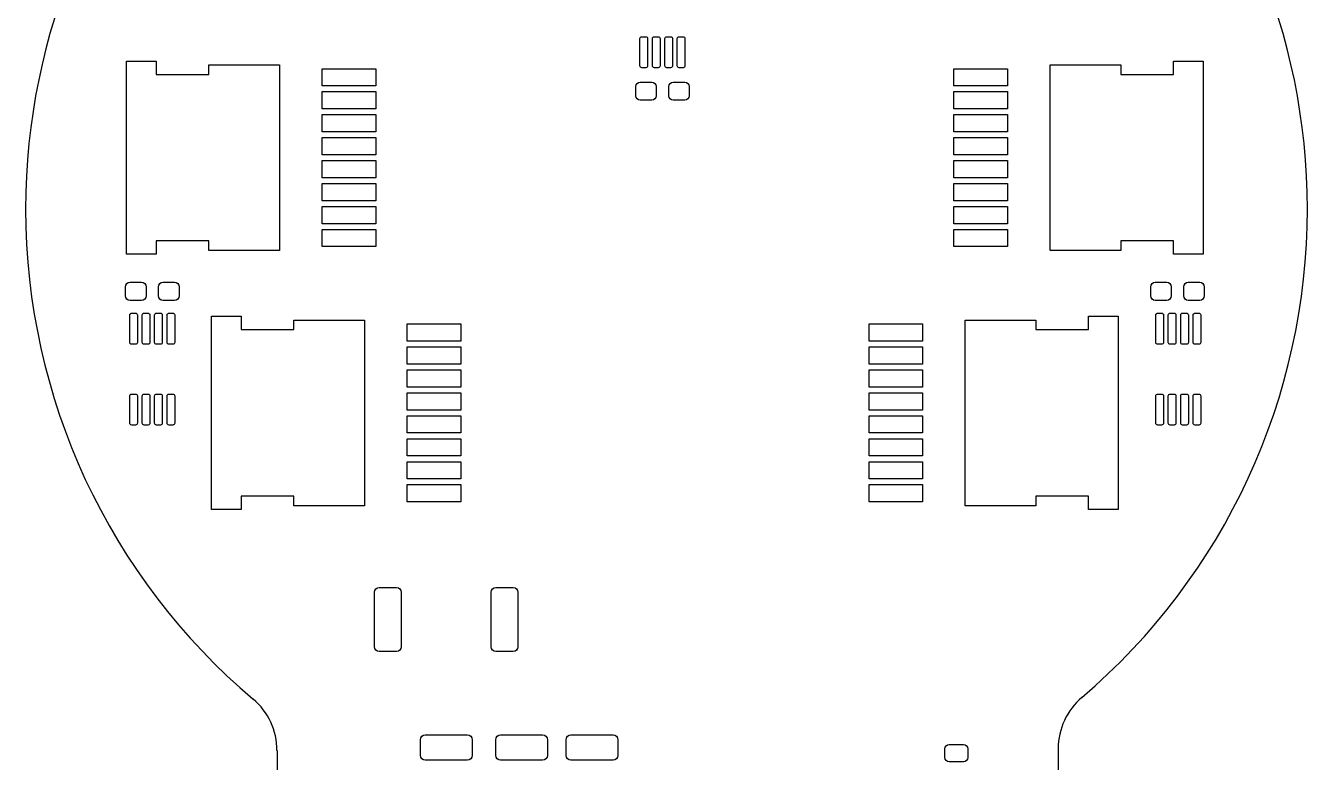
# Model space of a CAD drawing. Extents: x 8 to 415, y -296 to -5.
# Drawn here: x 115.9 to 183, y -100 to -61.5 of the extents above; entities that cross this region are included whole.
import ezdxf

# ---------------------------------------------------------------- set-up
doc = ezdxf.new("R2010")
doc.units = 0
doc.layers.add('BLACK', color=7, linetype='CONTINUOUS')

msp = doc.modelspace()

# ---------------------------------------------------------------- linework, layer by layer
at = {"layer": 'BLACK', "linetype": 'CONTINUOUS'}
for p, q in [((148.065, -62.1632), (148.073, -62.125)), ((148.065, -63.5882), (148.065, -62.1632)), ((148.073, -62.125), (148.095, -62.0925)), ((148.095, -62.0925), (148.127, -62.0709)), ((148.127, -62.0709), (148.165, -62.0632)), ((148.165, -62.0632), (148.365, -62.0632)), ((148.365, -62.0632), (148.404, -62.0709)), ((148.404, -62.0709), (148.436, -62.0925)), ((148.436, -62.0925), (148.458, -62.125)), ((148.458, -62.125), (148.465, -62.1632)), ((148.465, -62.1632), (148.465, -63.5882)), ((148.715, -62.1632), (148.723, -62.125)), ((148.715, -63.5882), (148.715, -62.1632)), ((148.723, -62.125), (148.745, -62.0925)), ((148.745, -62.0925), (148.777, -62.0709)), ((148.777, -62.0709), (148.815, -62.0632)), ((148.815, -62.0632), (149.015, -62.0632)), ((149.015, -62.0632), (149.054, -62.0709)), ((149.054, -62.0709), (149.086, -62.0925)), ((149.086, -62.0925), (149.108, -62.125)), ((149.108, -62.125), (149.115, -62.1632)), ((149.115, -62.1632), (149.115, -63.5882)), ((149.365, -62.1632), (149.373, -62.125)), ((149.365, -63.5882), (149.365, -62.1632)), ((149.373, -62.125), (149.395, -62.0925)), ((149.395, -62.0925), (149.427, -62.0709)), ((149.427, -62.0709), (149.465, -62.0632)), ((149.465, -62.0632), (149.665, -62.0632)), ((149.665, -62.0632), (149.704, -62.0709)), ((149.704, -62.0709), (149.736, -62.0925)), ((149.736, -62.0925), (149.758, -62.125)), ((149.758, -62.125), (149.765, -62.1632)), ((149.765, -62.1632), (149.765, -63.5882)), ((150.015, -62.1632), (150.023, -62.125)), ((150.015, -63.5882), (150.015, -62.1632)), ((150.023, -62.125), (150.045, -62.0925)), ((150.045, -62.0925), (150.077, -62.0709)), ((150.077, -62.0709), (150.115, -62.0632)), ((150.115, -62.0632), (150.315, -62.0632)), ((150.315, -62.0632), (150.354, -62.0709)), ((150.354, -62.0709), (150.386, -62.0925)), ((150.386, -62.0925), (150.408, -62.125)), ((150.408, -62.125), (150.415, -62.1632)), ((150.415, -62.1632), (150.415, -63.5882)), ((121.227, -73.4333), (121.227, -63.3332)), ((121.227, -63.3332), (122.777, -63.3332)), ((122.777, -63.3332), (122.777, -64.0332)), ((125.527, -64.0332), (125.527, -63.5332)), ((125.527, -63.5332), (129.227, -63.5332)), ((129.227, -63.5332), (129.227, -73.2332)), ((148.073, -63.6265), (148.065, -63.5882)), ((148.095, -63.659), (148.073, -63.6265)), ((148.458, -63.6265), (148.436, -63.659)), ((148.465, -63.5882), (148.458, -63.6265)), ((148.723, -63.6265), (148.715, -63.5882)), ((148.745, -63.659), (148.723, -63.6265)), ((149.108, -63.6265), (149.086, -63.659)), ((149.115, -63.5882), (149.108, -63.6265)), ((149.373, -63.6265), (149.365, -63.5882)), ((149.395, -63.659), (149.373, -63.6265)), ((149.758, -63.6265), (149.736, -63.659)), ((149.765, -63.5882), (149.758, -63.6265)), ((150.023, -63.6265), (150.015, -63.5882)), ((150.045, -63.659), (150.023, -63.6265)), ((150.408, -63.6265), (150.386, -63.659)), ((150.415, -63.5882), (150.408, -63.6265)), ((169.502, -73.2332), (169.502, -63.5332)), ((169.502, -63.5332), (173.202, -63.5332)), ((173.202, -63.5332), (173.202, -64.0332)), ((175.952, -64.0332), (175.952, -63.3332)), ((175.952, -63.3332), (177.502, -63.3332)), ((177.502, -63.3332), (177.502, -73.4333)), ((122.777, -64.0332), (125.527, -64.0332)), ((131.452, -64.6333), (131.452, -63.7332)), ((131.452, -63.7332), (134.252, -63.7332)), ((134.252, -63.7332), (134.252, -64.6333)), ((148.127, -63.6806), (148.095, -63.659)), ((148.165, -63.6882), (148.127, -63.6806)), ((148.365, -63.6882), (148.165, -63.6882)), ((148.404, -63.6806), (148.365, -63.6882)), ((148.436, -63.659), (148.404, -63.6806)), ((148.777, -63.6806), (148.745, -63.659)), ((148.815, -63.6882), (148.777, -63.6806)), ((149.015, -63.6882), (148.815, -63.6882)), ((149.054, -63.6806), (149.015, -63.6882)), ((149.086, -63.659), (149.054, -63.6806)), ((149.427, -63.6806), (149.395, -63.659)), ((149.465, -63.6882), (149.427, -63.6806)), ((149.665, -63.6882), (149.465, -63.6882)), ((149.704, -63.6806), (149.665, -63.6882)), ((149.736, -63.659), (149.704, -63.6806)), ((150.077, -63.6806), (150.045, -63.659)), ((150.115, -63.6882), (150.077, -63.6806)), ((150.315, -63.6882), (150.115, -63.6882)), ((150.354, -63.6806), (150.315, -63.6882)), ((150.386, -63.659), (150.354, -63.6806)), ((164.477, -64.6333), (164.477, -63.7332)), ((164.477, -63.7332), (167.277, -63.7332)), ((167.277, -63.7332), (167.277, -64.6333)), ((173.202, -64.0332), (175.952, -64.0332)), ((134.252, -64.6333), (131.452, -64.6333)), ((131.452, -65.8332), (131.452, -64.9333)), ((131.452, -64.9333), (134.252, -64.9333)), ((134.252, -64.9333), (134.252, -65.8332)), ((147.84, -64.6702), (147.858, -64.5794)), ((147.84, -65.1452), (147.84, -64.6702)), ((147.858, -64.5794), (147.91, -64.5023)), ((147.91, -64.5023), (147.987, -64.4508)), ((147.987, -64.4508), (148.078, -64.4327)), ((148.078, -64.4327), (148.678, -64.4327)), ((148.678, -64.4327), (148.769, -64.4508)), ((148.769, -64.4508), (148.846, -64.5023)), ((148.846, -64.5023), (148.897, -64.5794)), ((148.897, -64.5794), (148.915, -64.6702)), ((148.915, -64.6702), (148.915, -65.1452)), ((149.565, -64.6702), (149.583, -64.5794)), ((149.565, -65.1452), (149.565, -64.6702)), ((149.583, -64.5794), (149.635, -64.5023)), ((149.635, -64.5023), (149.712, -64.4508)), ((149.712, -64.4508), (149.803, -64.4327)), ((149.803, -64.4327), (150.403, -64.4327)), ((150.403, -64.4327), (150.494, -64.4508)), ((150.494, -64.4508), (150.571, -64.5023)), ((150.571, -64.5023), (150.622, -64.5794)), ((150.622, -64.5794), (150.64, -64.6702)), ((150.64, -64.6702), (150.64, -65.1452)), ((167.277, -64.6333), (164.477, -64.6333)), ((164.477, -65.8332), (164.477, -64.9333)), ((164.477, -64.9333), (167.277, -64.9333)), ((167.277, -64.9333), (167.277, -65.8332)), ((147.858, -65.2361), (147.84, -65.1452)), ((147.91, -65.3132), (147.858, -65.2361)), ((147.987, -65.3647), (147.91, -65.3132)), ((148.078, -65.3828), (147.987, -65.3647)), ((148.678, -65.3828), (148.078, -65.3828)), ((148.769, -65.3647), (148.678, -65.3828)), ((148.846, -65.3132), (148.769, -65.3647)), ((148.897, -65.2361), (148.846, -65.3132)), ((148.915, -65.1452), (148.897, -65.2361)), ((149.583, -65.2361), (149.565, -65.1452)), ((149.635, -65.3132), (149.583, -65.2361)), ((149.712, -65.3647), (149.635, -65.3132)), ((149.803, -65.3828), (149.712, -65.3647)), ((150.403, -65.3828), (149.803, -65.3828)), ((150.494, -65.3647), (150.403, -65.3828)), ((150.571, -65.3132), (150.494, -65.3647)), ((150.622, -65.2361), (150.571, -65.3132)), ((150.64, -65.1452), (150.622, -65.2361)), ((134.252, -65.8332), (131.452, -65.8332)), ((131.452, -67.0332), (131.452, -66.1333)), ((131.452, -66.1333), (134.252, -66.1333)), ((134.252, -66.1333), (134.252, -67.0332)), ((167.277, -65.8332), (164.477, -65.8332)), ((164.477, -67.0332), (164.477, -66.1333)), ((164.477, -66.1333), (167.277, -66.1333)), ((167.277, -66.1333), (167.277, -67.0332)), ((134.252, -67.0332), (131.452, -67.0332)), ((131.452, -68.2332), (131.452, -67.3332)), ((131.452, -67.3332), (134.252, -67.3332)), ((134.252, -67.3332), (134.252, -68.2332)), ((167.277, -67.0332), (164.477, -67.0332)), ((164.477, -68.2332), (164.477, -67.3332)), ((164.477, -67.3332), (167.277, -67.3332)), ((167.277, -67.3332), (167.277, -68.2332)), ((134.252, -68.2332), (131.452, -68.2332)), ((167.277, -68.2332), (164.477, -68.2332)), ((131.452, -69.4333), (131.452, -68.5332)), ((131.452, -68.5332), (134.252, -68.5332)), ((134.252, -68.5332), (134.252, -69.4333)), ((164.477, -69.4333), (164.477, -68.5332)), ((164.477, -68.5332), (167.277, -68.5332)), ((167.277, -68.5332), (167.277, -69.4333)), ((134.252, -69.4333), (131.452, -69.4333)), ((167.277, -69.4333), (164.477, -69.4333)), ((131.452, -70.6333), (131.452, -69.7332)), ((131.452, -69.7332), (134.252, -69.7332)), ((134.252, -69.7332), (134.252, -70.6333)), ((164.477, -70.6333), (164.477, -69.7332)), ((164.477, -69.7332), (167.277, -69.7332)), ((167.277, -69.7332), (167.277, -70.6333)), ((134.252, -70.6333), (131.452, -70.6333)), ((131.452, -71.8332), (131.452, -70.9333)), ((131.452, -70.9333), (134.252, -70.9333)), ((134.252, -70.9333), (134.252, -71.8332)), ((167.277, -70.6333), (164.477, -70.6333)), ((164.477, -71.8332), (164.477, -70.9333)), ((164.477, -70.9333), (167.277, -70.9333)), ((167.277, -70.9333), (167.277, -71.8332)), ((134.252, -71.8332), (131.452, -71.8332)), ((131.452, -73.0332), (131.452, -72.1332)), ((131.452, -72.1332), (134.252, -72.1332)), ((134.252, -72.1332), (134.252, -73.0332)), ((167.277, -71.8332), (164.477, -71.8332)), ((164.477, -73.0332), (164.477, -72.1332)), ((164.477, -72.1332), (167.277, -72.1332)), ((167.277, -72.1332), (167.277, -73.0332)), ((125.527, -72.7332), (122.777, -72.7332)), ((122.777, -72.7332), (122.777, -73.4333)), ((125.527, -73.2332), (125.527, -72.7332)), ((175.952, -72.7332), (173.202, -72.7332)), ((173.202, -72.7332), (173.202, -73.2332)), ((175.952, -73.4333), (175.952, -72.7332)), ((122.777, -73.4333), (121.227, -73.4333)), ((129.227, -73.2332), (125.527, -73.2332)), ((134.252, -73.0332), (131.452, -73.0332)), ((167.277, -73.0332), (164.477, -73.0332)), ((173.202, -73.2332), (169.502, -73.2332)), ((177.502, -73.4333), (175.952, -73.4333)), ((121.17, -75.1307), (121.188, -75.0399)), ((121.188, -75.0399), (121.24, -74.9628)), ((121.24, -74.9628), (121.317, -74.9113)), ((121.317, -74.9113), (121.408, -74.8932)), ((121.408, -74.8932), (122.008, -74.8932)), ((122.008, -74.8932), (122.099, -74.9113)), ((122.099, -74.9113), (122.176, -74.9628)), ((122.176, -74.9628), (122.227, -75.0399)), ((122.227, -75.0399), (122.245, -75.1307)), ((122.895, -75.1307), (122.913, -75.0399)), ((122.913, -75.0399), (122.965, -74.9628)), ((122.965, -74.9628), (123.042, -74.9113)), ((123.042, -74.9113), (123.133, -74.8932)), ((123.133, -74.8932), (123.733, -74.8932)), ((123.733, -74.8932), (123.824, -74.9113)), ((123.824, -74.9113), (123.901, -74.9628)), ((123.901, -74.9628), (123.952, -75.0399)), ((123.952, -75.0399), (123.97, -75.1307)), ((174.764, -75.1307), (174.782, -75.0399)), ((174.782, -75.0399), (174.834, -74.9628)), ((174.834, -74.9628), (174.911, -74.9113)), ((174.911, -74.9113), (175.002, -74.8932)), ((175.002, -74.8932), (175.602, -74.8932)), ((175.602, -74.8932), (175.693, -74.9113)), ((175.693, -74.9113), (175.77, -74.9628)), ((175.77, -74.9628), (175.821, -75.0399)), ((175.821, -75.0399), (175.839, -75.1307)), ((176.489, -75.1307), (176.507, -75.0399)), ((176.507, -75.0399), (176.559, -74.9628)), ((176.559, -74.9628), (176.636, -74.9113)), ((176.636, -74.9113), (176.727, -74.8932)), ((176.727, -74.8932), (177.327, -74.8932)), ((177.327, -74.8932), (177.418, -74.9113)), ((177.418, -74.9113), (177.495, -74.9628)), ((177.495, -74.9628), (177.546, -75.0399)), ((177.546, -75.0399), (177.564, -75.1307)), ((121.17, -75.6058), (121.17, -75.1307)), ((121.188, -75.6966), (121.17, -75.6058)), ((121.24, -75.7737), (121.188, -75.6966)), ((122.227, -75.6966), (122.176, -75.7737)), ((122.245, -75.6058), (122.227, -75.6966)), ((122.245, -75.1307), (122.245, -75.6058)), ((122.895, -75.6058), (122.895, -75.1307)), ((122.913, -75.6966), (122.895, -75.6058)), ((122.965, -75.7737), (122.913, -75.6966)), ((123.952, -75.6966), (123.901, -75.7737)), ((123.97, -75.6058), (123.952, -75.6966)), ((123.97, -75.1307), (123.97, -75.6058)), ((174.764, -75.6058), (174.764, -75.1307)), ((174.782, -75.6966), (174.764, -75.6058)), ((174.834, -75.7737), (174.782, -75.6966)), ((175.821, -75.6966), (175.77, -75.7737)), ((175.839, -75.6058), (175.821, -75.6966)), ((175.839, -75.1307), (175.839, -75.6058)), ((176.489, -75.6058), (176.489, -75.1307)), ((176.507, -75.6966), (176.489, -75.6058)), ((176.559, -75.7737), (176.507, -75.6966)), ((177.546, -75.6966), (177.495, -75.7737)), ((177.564, -75.6058), (177.546, -75.6966)), ((177.564, -75.1307), (177.564, -75.6058)), ((121.317, -75.8252), (121.24, -75.7737)), ((121.408, -75.8432), (121.317, -75.8252)), ((122.008, -75.8432), (121.408, -75.8432)), ((122.099, -75.8252), (122.008, -75.8432)), ((122.176, -75.7737), (122.099, -75.8252)), ((123.042, -75.8252), (122.965, -75.7737)), ((123.133, -75.8432), (123.042, -75.8252)), ((123.733, -75.8432), (123.133, -75.8432)), ((123.824, -75.8252), (123.733, -75.8432)), ((123.901, -75.7737), (123.824, -75.8252)), ((174.911, -75.8252), (174.834, -75.7737)), ((175.002, -75.8432), (174.911, -75.8252)), ((175.602, -75.8432), (175.002, -75.8432)), ((175.693, -75.8252), (175.602, -75.8432)), ((175.77, -75.7737), (175.693, -75.8252)), ((176.636, -75.8252), (176.559, -75.7737)), ((176.727, -75.8432), (176.636, -75.8252)), ((177.327, -75.8432), (176.727, -75.8432)), ((177.418, -75.8252), (177.327, -75.8432)), ((177.495, -75.7737), (177.418, -75.8252)), ((121.395, -76.6072), (121.403, -76.569)), ((121.395, -78.0322), (121.395, -76.6072)), ((121.403, -76.569), (121.425, -76.5365)), ((121.425, -76.5365), (121.457, -76.5149)), ((121.457, -76.5149), (121.495, -76.5072)), ((121.495, -76.5072), (121.695, -76.5072)), ((121.695, -76.5072), (121.734, -76.5149)), ((121.734, -76.5149), (121.766, -76.5365)), ((121.766, -76.5365), (121.788, -76.569)), ((121.788, -76.569), (121.795, -76.6072)), ((121.795, -76.6072), (121.795, -78.0322)), ((122.045, -76.6072), (122.053, -76.569)), ((122.045, -78.0322), (122.045, -76.6072)), ((122.053, -76.569), (122.075, -76.5365)), ((122.075, -76.5365), (122.107, -76.5149)), ((122.107, -76.5149), (122.145, -76.5072)), ((122.145, -76.5072), (122.345, -76.5072)), ((122.345, -76.5072), (122.384, -76.5149)), ((122.384, -76.5149), (122.416, -76.5365)), ((122.416, -76.5365), (122.438, -76.569)), ((122.438, -76.569), (122.445, -76.6072)), ((122.445, -76.6072), (122.445, -78.0322)), ((122.695, -76.6072), (122.703, -76.569)), ((122.695, -78.0322), (122.695, -76.6072)), ((122.703, -76.569), (122.725, -76.5365)), ((122.725, -76.5365), (122.757, -76.5149)), ((122.757, -76.5149), (122.795, -76.5072)), ((122.795, -76.5072), (122.995, -76.5072)), ((122.995, -76.5072), (123.034, -76.5149)), ((123.034, -76.5149), (123.066, -76.5365)), ((123.066, -76.5365), (123.088, -76.569)), ((123.088, -76.569), (123.095, -76.6072)), ((123.095, -76.6072), (123.095, -78.0322)), ((123.345, -76.6072), (123.353, -76.569)), ((123.345, -78.0322), (123.345, -76.6072)), ((123.353, -76.569), (123.375, -76.5365)), ((123.375, -76.5365), (123.407, -76.5149)), ((123.407, -76.5149), (123.445, -76.5072)), ((123.445, -76.5072), (123.645, -76.5072)), ((123.645, -76.5072), (123.684, -76.5149)), ((123.684, -76.5149), (123.716, -76.5365)), ((123.716, -76.5365), (123.738, -76.569)), ((123.738, -76.569), (123.745, -76.6072)), ((123.745, -76.6072), (123.745, -78.0322)), ((125.672, -86.7682), (125.672, -76.6683)), ((125.672, -76.6683), (127.222, -76.6683)), ((127.222, -76.6683), (127.222, -77.3683)), ((129.972, -77.3683), (129.972, -76.8683)), ((129.972, -76.8683), (133.672, -76.8683)), ((133.672, -76.8683), (133.672, -86.5682)), ((165.062, -86.5682), (165.062, -76.8683)), ((165.062, -76.8683), (168.762, -76.8683)), ((168.762, -76.8683), (168.762, -77.3683)), ((171.512, -77.3683), (171.512, -76.6683)), ((171.512, -76.6683), (173.062, -76.6683)), ((173.062, -76.6683), (173.062, -86.7682)), ((175.03, -76.6072), (175.038, -76.569)), ((175.03, -78.0322), (175.03, -76.6072)), ((175.038, -76.569), (175.06, -76.5365)), ((175.06, -76.5365), (175.092, -76.5149)), ((175.092, -76.5149), (175.13, -76.5072)), ((175.13, -76.5072), (175.33, -76.5072)), ((175.33, -76.5072), (175.369, -76.5149)), ((175.369, -76.5149), (175.401, -76.5365)), ((175.401, -76.5365), (175.423, -76.569)), ((175.423, -76.569), (175.43, -76.6072)), ((175.43, -76.6072), (175.43, -78.0322)), ((175.68, -76.6072), (175.688, -76.569)), ((175.68, -78.0322), (175.68, -76.6072)), ((175.688, -76.569), (175.71, -76.5365)), ((175.71, -76.5365), (175.742, -76.5149)), ((175.742, -76.5149), (175.78, -76.5072)), ((175.78, -76.5072), (175.98, -76.5072)), ((175.98, -76.5072), (176.019, -76.5149)), ((176.019, -76.5149), (176.051, -76.5365)), ((176.051, -76.5365), (176.073, -76.569)), ((176.073, -76.569), (176.08, -76.6072)), ((176.08, -76.6072), (176.08, -78.0322)), ((176.33, -76.6072), (176.338, -76.569)), ((176.33, -78.0322), (176.33, -76.6072)), ((176.338, -76.569), (176.36, -76.5365)), ((176.36, -76.5365), (176.392, -76.5149)), ((176.392, -76.5149), (176.43, -76.5072)), ((176.43, -76.5072), (176.63, -76.5072)), ((176.63, -76.5072), (176.669, -76.5149)), ((176.669, -76.5149), (176.701, -76.5365)), ((176.701, -76.5365), (176.723, -76.569)), ((176.723, -76.569), (176.73, -76.6072)), ((176.73, -76.6072), (176.73, -78.0322)), ((176.98, -76.6072), (176.988, -76.569)), ((176.98, -78.0322), (176.98, -76.6072)), ((176.988, -76.569), (177.01, -76.5365)), ((177.01, -76.5365), (177.042, -76.5149)), ((177.042, -76.5149), (177.08, -76.5072)), ((177.08, -76.5072), (177.28, -76.5072)), ((177.28, -76.5072), (177.319, -76.5149)), ((177.319, -76.5149), (177.351, -76.5365)), ((177.351, -76.5365), (177.373, -76.569)), ((177.373, -76.569), (177.38, -76.6072)), ((177.38, -76.6072), (177.38, -78.0322)), ((127.222, -77.3683), (129.972, -77.3683)), ((135.897, -77.9682), (135.897, -77.0682)), ((135.897, -77.0682), (138.697, -77.0682)), ((138.697, -77.0682), (138.697, -77.9682)), ((160.037, -77.9682), (160.037, -77.0682)), ((160.037, -77.0682), (162.837, -77.0682)), ((162.837, -77.0682), (162.837, -77.9682)), ((168.762, -77.3683), (171.512, -77.3683)), ((121.403, -78.0705), (121.395, -78.0322)), ((121.425, -78.103), (121.403, -78.0705)), ((121.457, -78.1246), (121.425, -78.103)), ((121.495, -78.1322), (121.457, -78.1246)), ((121.695, -78.1322), (121.495, -78.1322)), ((121.734, -78.1246), (121.695, -78.1322)), ((121.766, -78.103), (121.734, -78.1246)), ((121.788, -78.0705), (121.766, -78.103)), ((121.795, -78.0322), (121.788, -78.0705)), ((122.053, -78.0705), (122.045, -78.0322)), ((122.075, -78.103), (122.053, -78.0705)), ((122.107, -78.1246), (122.075, -78.103)), ((122.145, -78.1322), (122.107, -78.1246)), ((122.345, -78.1322), (122.145, -78.1322)), ((122.384, -78.1246), (122.345, -78.1322)), ((122.416, -78.103), (122.384, -78.1246)), ((122.438, -78.0705), (122.416, -78.103)), ((122.445, -78.0322), (122.438, -78.0705)), ((122.703, -78.0705), (122.695, -78.0322)), ((122.725, -78.103), (122.703, -78.0705)), ((122.757, -78.1246), (122.725, -78.103)), ((122.795, -78.1322), (122.757, -78.1246)), ((122.995, -78.1322), (122.795, -78.1322)), ((123.034, -78.1246), (122.995, -78.1322)), ((123.066, -78.103), (123.034, -78.1246)), ((123.088, -78.0705), (123.066, -78.103)), ((123.095, -78.0322), (123.088, -78.0705)), ((123.353, -78.0705), (123.345, -78.0322)), ((123.375, -78.103), (123.353, -78.0705)), ((123.407, -78.1246), (123.375, -78.103)), ((123.445, -78.1322), (123.407, -78.1246)), ((123.645, -78.1322), (123.445, -78.1322)), ((123.684, -78.1246), (123.645, -78.1322)), ((123.716, -78.103), (123.684, -78.1246)), ((123.738, -78.0705), (123.716, -78.103)), ((123.745, -78.0322), (123.738, -78.0705)), ((138.697, -77.9682), (135.897, -77.9682)), ((135.897, -79.1683), (135.897, -78.2682)), ((135.897, -78.2682), (138.697, -78.2682)), ((138.697, -78.2682), (138.697, -79.1683)), ((162.837, -77.9682), (160.037, -77.9682)), ((160.037, -79.1683), (160.037, -78.2682)), ((160.037, -78.2682), (162.837, -78.2682)), ((162.837, -78.2682), (162.837, -79.1683)), ((175.038, -78.0705), (175.03, -78.0322)), ((175.06, -78.103), (175.038, -78.0705)), ((175.092, -78.1246), (175.06, -78.103)), ((175.13, -78.1322), (175.092, -78.1246)), ((175.33, -78.1322), (175.13, -78.1322)), ((175.369, -78.1246), (175.33, -78.1322)), ((175.401, -78.103), (175.369, -78.1246)), ((175.423, -78.0705), (175.401, -78.103)), ((175.43, -78.0322), (175.423, -78.0705)), ((175.688, -78.0705), (175.68, -78.0322)), ((175.71, -78.103), (175.688, -78.0705)), ((175.742, -78.1246), (175.71, -78.103)), ((175.78, -78.1322), (175.742, -78.1246)), ((175.98, -78.1322), (175.78, -78.1322)), ((176.019, -78.1246), (175.98, -78.1322)), ((176.051, -78.103), (176.019, -78.1246)), ((176.073, -78.0705), (176.051, -78.103)), ((176.08, -78.0322), (176.073, -78.0705)), ((176.338, -78.0705), (176.33, -78.0322)), ((176.36, -78.103), (176.338, -78.0705)), ((176.392, -78.1246), (176.36, -78.103)), ((176.43, -78.1322), (176.392, -78.1246)), ((176.63, -78.1322), (176.43, -78.1322)), ((176.669, -78.1246), (176.63, -78.1322)), ((176.701, -78.103), (176.669, -78.1246)), ((176.723, -78.0705), (176.701, -78.103)), ((176.73, -78.0322), (176.723, -78.0705)), ((176.988, -78.0705), (176.98, -78.0322)), ((177.01, -78.103), (176.988, -78.0705)), ((177.042, -78.1246), (177.01, -78.103)), ((177.08, -78.1322), (177.042, -78.1246)), ((177.28, -78.1322), (177.08, -78.1322)), ((177.319, -78.1246), (177.28, -78.1322)), ((177.351, -78.103), (177.319, -78.1246)), ((177.373, -78.0705), (177.351, -78.103)), ((177.38, -78.0322), (177.373, -78.0705)), ((138.697, -79.1683), (135.897, -79.1683)), ((135.897, -80.3683), (135.897, -79.4682)), ((135.897, -79.4682), (138.697, -79.4682)), ((138.697, -79.4682), (138.697, -80.3683)), ((162.837, -79.1683), (160.037, -79.1683)), ((160.037, -80.3683), (160.037, -79.4682)), ((160.037, -79.4682), (162.837, -79.4682)), ((162.837, -79.4682), (162.837, -80.3683)), ((138.697, -80.3683), (135.897, -80.3683)), ((162.837, -80.3683), (160.037, -80.3683)), ((121.395, -80.8323), (121.403, -80.794)), ((121.395, -82.2572), (121.395, -80.8323)), ((121.403, -80.794), (121.425, -80.7615)), ((121.425, -80.7615), (121.457, -80.7399)), ((121.457, -80.7399), (121.495, -80.7322)), ((121.495, -80.7322), (121.695, -80.7322)), ((121.695, -80.7322), (121.734, -80.7399)), ((121.734, -80.7399), (121.766, -80.7615)), ((121.766, -80.7615), (121.788, -80.794)), ((121.788, -80.794), (121.795, -80.8323)), ((121.795, -80.8323), (121.795, -82.2572)), ((122.045, -80.8323), (122.053, -80.794)), ((122.045, -82.2572), (122.045, -80.8323)), ((122.053, -80.794), (122.075, -80.7615)), ((122.075, -80.7615), (122.107, -80.7399)), ((122.107, -80.7399), (122.145, -80.7322)), ((122.145, -80.7322), (122.345, -80.7322)), ((122.345, -80.7322), (122.384, -80.7399)), ((122.384, -80.7399), (122.416, -80.7615)), ((122.416, -80.7615), (122.438, -80.794)), ((122.438, -80.794), (122.445, -80.8323)), ((122.445, -80.8323), (122.445, -82.2572)), ((122.695, -80.8323), (122.703, -80.794)), ((122.695, -82.2572), (122.695, -80.8323)), ((122.703, -80.794), (122.725, -80.7615)), ((122.725, -80.7615), (122.757, -80.7399)), ((122.757, -80.7399), (122.795, -80.7322)), ((122.795, -80.7322), (122.995, -80.7322)), ((122.995, -80.7322), (123.034, -80.7399)), ((123.034, -80.7399), (123.066, -80.7615)), ((123.066, -80.7615), (123.088, -80.794)), ((123.088, -80.794), (123.095, -80.8323)), ((123.095, -80.8323), (123.095, -82.2572)), ((123.345, -80.8323), (123.353, -80.794)), ((123.345, -82.2572), (123.345, -80.8323)), ((123.353, -80.794), (123.375, -80.7615)), ((123.375, -80.7615), (123.407, -80.7399)), ((123.407, -80.7399), (123.445, -80.7322)), ((123.445, -80.7322), (123.645, -80.7322)), ((123.645, -80.7322), (123.684, -80.7399)), ((123.684, -80.7399), (123.716, -80.7615)), ((123.716, -80.7615), (123.738, -80.794)), ((123.738, -80.794), (123.745, -80.8323)), ((123.745, -80.8323), (123.745, -82.2572)), ((135.897, -81.5682), (135.897, -80.6683)), ((135.897, -80.6683), (138.697, -80.6683)), ((138.697, -80.6683), (138.697, -81.5682)), ((160.037, -81.5682), (160.037, -80.6683)), ((160.037, -80.6683), (162.837, -80.6683)), ((162.837, -80.6683), (162.837, -81.5682)), ((175.03, -80.8323), (175.038, -80.794)), ((175.03, -82.2572), (175.03, -80.8323)), ((175.038, -80.794), (175.06, -80.7615)), ((175.06, -80.7615), (175.092, -80.7399)), ((175.092, -80.7399), (175.13, -80.7322)), ((175.13, -80.7322), (175.33, -80.7322)), ((175.33, -80.7322), (175.369, -80.7399)), ((175.369, -80.7399), (175.401, -80.7615)), ((175.401, -80.7615), (175.423, -80.794)), ((175.423, -80.794), (175.43, -80.8323)), ((175.43, -80.8323), (175.43, -82.2572)), ((175.68, -80.8323), (175.688, -80.794)), ((175.68, -82.2572), (175.68, -80.8323)), ((175.688, -80.794), (175.71, -80.7615)), ((175.71, -80.7615), (175.742, -80.7399)), ((175.742, -80.7399), (175.78, -80.7322)), ((175.78, -80.7322), (175.98, -80.7322)), ((175.98, -80.7322), (176.019, -80.7399)), ((176.019, -80.7399), (176.051, -80.7615)), ((176.051, -80.7615), (176.073, -80.794)), ((176.073, -80.794), (176.08, -80.8323)), ((176.08, -80.8323), (176.08, -82.2572)), ((176.33, -80.8323), (176.338, -80.794)), ((176.33, -82.2572), (176.33, -80.8323)), ((176.338, -80.794), (176.36, -80.7615)), ((176.36, -80.7615), (176.392, -80.7399)), ((176.392, -80.7399), (176.43, -80.7322)), ((176.43, -80.7322), (176.63, -80.7322)), ((176.63, -80.7322), (176.669, -80.7399)), ((176.669, -80.7399), (176.701, -80.7615)), ((176.701, -80.7615), (176.723, -80.794)), ((176.723, -80.794), (176.73, -80.8323)), ((176.73, -80.8323), (176.73, -82.2572)), ((176.98, -80.8323), (176.988, -80.794)), ((176.98, -82.2572), (176.98, -80.8323)), ((176.988, -80.794), (177.01, -80.7615)), ((177.01, -80.7615), (177.042, -80.7399)), ((177.042, -80.7399), (177.08, -80.7322)), ((177.08, -80.7322), (177.28, -80.7322)), ((177.28, -80.7322), (177.319, -80.7399)), ((177.319, -80.7399), (177.351, -80.7615)), ((177.351, -80.7615), (177.373, -80.794)), ((177.373, -80.794), (177.38, -80.8323)), ((177.38, -80.8323), (177.38, -82.2572)), ((138.697, -81.5682), (135.897, -81.5682)), ((162.837, -81.5682), (160.037, -81.5682)), ((121.403, -82.2955), (121.395, -82.2572)), ((121.425, -82.328), (121.403, -82.2955)), ((121.457, -82.3496), (121.425, -82.328)), ((121.495, -82.3572), (121.457, -82.3496)), ((121.695, -82.3572), (121.495, -82.3572)), ((121.734, -82.3496), (121.695, -82.3572)), ((121.766, -82.328), (121.734, -82.3496)), ((121.788, -82.2955), (121.766, -82.328)), ((121.795, -82.2572), (121.788, -82.2955)), ((122.053, -82.2955), (122.045, -82.2572)), ((122.075, -82.328), (122.053, -82.2955)), ((122.107, -82.3496), (122.075, -82.328)), ((122.145, -82.3572), (122.107, -82.3496)), ((122.345, -82.3572), (122.145, -82.3572)), ((122.384, -82.3496), (122.345, -82.3572)), ((122.416, -82.328), (122.384, -82.3496)), ((122.438, -82.2955), (122.416, -82.328)), ((122.445, -82.2572), (122.438, -82.2955)), ((122.703, -82.2955), (122.695, -82.2572)), ((122.725, -82.328), (122.703, -82.2955)), ((122.757, -82.3496), (122.725, -82.328)), ((122.795, -82.3572), (122.757, -82.3496)), ((122.995, -82.3572), (122.795, -82.3572)), ((123.034, -82.3496), (122.995, -82.3572)), ((123.066, -82.328), (123.034, -82.3496)), ((123.088, -82.2955), (123.066, -82.328)), ((123.095, -82.2572), (123.088, -82.2955)), ((123.353, -82.2955), (123.345, -82.2572)), ((123.375, -82.328), (123.353, -82.2955)), ((123.407, -82.3496), (123.375, -82.328)), ((123.445, -82.3572), (123.407, -82.3496)), ((123.645, -82.3572), (123.445, -82.3572)), ((123.684, -82.3496), (123.645, -82.3572)), ((123.716, -82.328), (123.684, -82.3496)), ((123.738, -82.2955), (123.716, -82.328)), ((123.745, -82.2572), (123.738, -82.2955)), ((135.897, -82.7682), (135.897, -81.8683)), ((135.897, -81.8683), (138.697, -81.8683)), ((138.697, -81.8683), (138.697, -82.7682)), ((160.037, -82.7682), (160.037, -81.8683)), ((160.037, -81.8683), (162.837, -81.8683)), ((162.837, -81.8683), (162.837, -82.7682)), ((175.038, -82.2955), (175.03, -82.2572)), ((175.06, -82.328), (175.038, -82.2955)), ((175.092, -82.3496), (175.06, -82.328)), ((175.13, -82.3572), (175.092, -82.3496)), ((175.33, -82.3572), (175.13, -82.3572)), ((175.369, -82.3496), (175.33, -82.3572)), ((175.401, -82.328), (175.369, -82.3496)), ((175.423, -82.2955), (175.401, -82.328)), ((175.43, -82.2572), (175.423, -82.2955)), ((175.688, -82.2955), (175.68, -82.2572)), ((175.71, -82.328), (175.688, -82.2955)), ((175.742, -82.3496), (175.71, -82.328)), ((175.78, -82.3572), (175.742, -82.3496)), ((175.98, -82.3572), (175.78, -82.3572)), ((176.019, -82.3496), (175.98, -82.3572)), ((176.051, -82.328), (176.019, -82.3496)), ((176.073, -82.2955), (176.051, -82.328)), ((176.08, -82.2572), (176.073, -82.2955)), ((176.338, -82.2955), (176.33, -82.2572)), ((176.36, -82.328), (176.338, -82.2955)), ((176.392, -82.3496), (176.36, -82.328)), ((176.43, -82.3572), (176.392, -82.3496)), ((176.63, -82.3572), (176.43, -82.3572)), ((176.669, -82.3496), (176.63, -82.3572)), ((176.701, -82.328), (176.669, -82.3496)), ((176.723, -82.2955), (176.701, -82.328)), ((176.73, -82.2572), (176.723, -82.2955)), ((176.988, -82.2955), (176.98, -82.2572)), ((177.01, -82.328), (176.988, -82.2955)), ((177.042, -82.3496), (177.01, -82.328)), ((177.08, -82.3572), (177.042, -82.3496)), ((177.28, -82.3572), (177.08, -82.3572)), ((177.319, -82.3496), (177.28, -82.3572)), ((177.351, -82.328), (177.319, -82.3496)), ((177.373, -82.2955), (177.351, -82.328)), ((177.38, -82.2572), (177.373, -82.2955)), ((138.697, -82.7682), (135.897, -82.7682)), ((135.897, -83.9682), (135.897, -83.0682)), ((135.897, -83.0682), (138.697, -83.0682)), ((138.697, -83.0682), (138.697, -83.9682)), ((162.837, -82.7682), (160.037, -82.7682)), ((160.037, -83.9682), (160.037, -83.0682)), ((160.037, -83.0682), (162.837, -83.0682)), ((162.837, -83.0682), (162.837, -83.9682)), ((138.697, -83.9682), (135.897, -83.9682)), ((135.897, -85.1683), (135.897, -84.2682)), ((135.897, -84.2682), (138.697, -84.2682)), ((138.697, -84.2682), (138.697, -85.1683)), ((162.837, -83.9682), (160.037, -83.9682)), ((160.037, -85.1683), (160.037, -84.2682)), ((160.037, -84.2682), (162.837, -84.2682)), ((162.837, -84.2682), (162.837, -85.1683)), ((138.697, -85.1683), (135.897, -85.1683)), ((135.897, -86.3682), (135.897, -85.4682)), ((135.897, -85.4682), (138.697, -85.4682)), ((138.697, -85.4682), (138.697, -86.3682)), ((162.837, -85.1683), (160.037, -85.1683)), ((160.037, -86.3682), (160.037, -85.4682)), ((160.037, -85.4682), (162.837, -85.4682)), ((162.837, -85.4682), (162.837, -86.3682)), ((129.972, -86.0682), (127.222, -86.0682)), ((127.222, -86.0682), (127.222, -86.7682)), ((129.972, -86.5682), (129.972, -86.0682)), ((138.697, -86.3682), (135.897, -86.3682)), ((162.837, -86.3682), (160.037, -86.3682)), ((171.512, -86.0682), (168.762, -86.0682)), ((168.762, -86.0682), (168.762, -86.5682)), ((171.512, -86.7682), (171.512, -86.0682)), ((127.222, -86.7682), (125.672, -86.7682)), ((133.672, -86.5682), (129.972, -86.5682)), ((168.762, -86.5682), (165.062, -86.5682)), ((173.062, -86.7682), (171.512, -86.7682)), ((134.187, -91.0882), (134.206, -90.9926)), ((134.187, -93.9382), (134.187, -91.0882)), ((134.206, -90.9926), (134.26, -90.9115)), ((134.26, -90.9115), (134.342, -90.8573)), ((134.342, -90.8573), (134.437, -90.8383)), ((134.437, -90.8383), (135.337, -90.8383)), ((135.337, -90.8383), (135.433, -90.8573)), ((135.433, -90.8573), (135.514, -90.9115)), ((135.514, -90.9115), (135.568, -90.9926)), ((135.568, -90.9926), (135.587, -91.0883)), ((135.587, -91.0883), (135.587, -93.9383)), ((140.287, -91.0882), (140.306, -90.9926)), ((140.287, -93.9382), (140.287, -91.0882)), ((140.306, -90.9926), (140.36, -90.9115)), ((140.36, -90.9115), (140.442, -90.8573)), ((140.442, -90.8573), (140.537, -90.8383)), ((140.537, -90.8383), (141.437, -90.8383)), ((141.437, -90.8383), (141.533, -90.8573)), ((141.533, -90.8573), (141.614, -90.9115)), ((141.614, -90.9115), (141.668, -90.9926)), ((141.668, -90.9926), (141.687, -91.0883)), ((141.687, -91.0883), (141.687, -93.9383)), ((134.206, -94.0339), (134.187, -93.9382)), ((134.26, -94.115), (134.206, -94.0339)), ((134.342, -94.1692), (134.26, -94.115)), ((134.437, -94.1882), (134.342, -94.1692)), ((135.337, -94.1882), (134.437, -94.1882)), ((135.433, -94.1692), (135.337, -94.1882)), ((135.514, -94.115), (135.433, -94.1692)), ((135.568, -94.0339), (135.514, -94.115)), ((135.587, -93.9383), (135.568, -94.0339)), ((140.306, -94.0339), (140.287, -93.9382)), ((140.36, -94.115), (140.306, -94.0339)), ((140.442, -94.1692), (140.36, -94.115)), ((140.537, -94.1882), (140.442, -94.1692)), ((141.437, -94.1882), (140.537, -94.1882)), ((141.533, -94.1692), (141.437, -94.1882)), ((141.614, -94.115), (141.533, -94.1692)), ((141.668, -94.0339), (141.614, -94.115)), ((141.687, -93.9383), (141.668, -94.0339)), ((136.587, -98.7933), (136.606, -98.6976)), ((136.587, -99.6182), (136.587, -98.7933)), ((136.606, -98.6976), (136.66, -98.6165)), ((136.66, -98.6165), (136.742, -98.5623)), ((136.742, -98.5623), (136.837, -98.5433)), ((136.837, -98.5433), (139.037, -98.5433)), ((139.037, -98.5433), (139.133, -98.5623)), ((139.133, -98.5623), (139.214, -98.6165)), ((139.214, -98.6165), (139.268, -98.6976)), ((139.268, -98.6976), (139.287, -98.7933)), ((139.287, -98.7933), (139.287, -99.6182)), ((140.524, -98.7933), (140.543, -98.6976)), ((140.524, -99.6182), (140.524, -98.7933)), ((140.543, -98.6976), (140.597, -98.6165)), ((140.597, -98.6165), (140.679, -98.5623)), ((140.679, -98.5623), (140.774, -98.5433)), ((140.774, -98.5433), (142.974, -98.5433)), ((142.974, -98.5433), (143.07, -98.5623)), ((143.07, -98.5623), (143.151, -98.6165)), ((143.151, -98.6165), (143.205, -98.6976)), ((143.205, -98.6976), (143.224, -98.7933)), ((143.224, -98.7933), (143.224, -99.6182)), ((144.207, -98.7933), (144.226, -98.6976)), ((144.207, -99.6182), (144.207, -98.7933)), ((144.226, -98.6976), (144.28, -98.6165)), ((144.28, -98.6165), (144.362, -98.5623)), ((144.362, -98.5623), (144.457, -98.5433)), ((144.457, -98.5433), (146.657, -98.5433)), ((146.657, -98.5433), (146.753, -98.5623)), ((146.753, -98.5623), (146.834, -98.6165)), ((146.834, -98.6165), (146.888, -98.6976)), ((146.888, -98.6976), (146.907, -98.7933)), ((146.907, -98.7933), (146.907, -99.6182)), ((164.024, -99.1871), (164.073, -99.1142)), ((164.073, -99.1142), (164.146, -99.0654)), ((164.146, -99.0654), (164.232, -99.0482)), ((164.232, -99.0482), (164.982, -99.0482)), ((164.982, -99.0482), (165.068, -99.0654)), ((165.068, -99.0654), (165.141, -99.1142)), ((165.141, -99.1142), (165.19, -99.1871)), ((129.09, -99.3566), (129.09, -110.376)), ((136.606, -99.7139), (136.587, -99.6182)), ((136.66, -99.795), (136.606, -99.7139)), ((136.742, -99.8492), (136.66, -99.795)), ((139.214, -99.795), (139.133, -99.8492)), ((139.268, -99.7139), (139.214, -99.795)), ((139.287, -99.6182), (139.268, -99.7139)), ((140.543, -99.7139), (140.524, -99.6182)), ((140.597, -99.795), (140.543, -99.7139)), ((140.679, -99.8492), (140.597, -99.795)), ((143.151, -99.795), (143.07, -99.8492)), ((143.205, -99.7139), (143.151, -99.795)), ((143.224, -99.6182), (143.205, -99.7139)), ((144.226, -99.7139), (144.207, -99.6182)), ((144.28, -99.795), (144.226, -99.7139)), ((144.362, -99.8492), (144.28, -99.795)), ((146.834, -99.795), (146.753, -99.8492)), ((146.888, -99.7139), (146.834, -99.795)), ((146.907, -99.6182), (146.888, -99.7139)), ((164.007, -99.2732), (164.024, -99.1871)), ((164.007, -99.7232), (164.007, -99.2732)), ((164.024, -99.8094), (164.007, -99.7232)), ((164.073, -99.8823), (164.024, -99.8094)), ((165.19, -99.8094), (165.141, -99.8823)), ((165.19, -99.1871), (165.207, -99.2732)), ((165.207, -99.7232), (165.19, -99.8094)), ((165.207, -99.2732), (165.207, -99.7232)), ((169.927, -99.2545), (169.927, -110.391)), ((136.837, -99.8682), (136.742, -99.8492)), ((139.037, -99.8682), (136.837, -99.8682)), ((139.133, -99.8492), (139.037, -99.8682)), ((140.774, -99.8682), (140.679, -99.8492)), ((142.974, -99.8682), (140.774, -99.8682)), ((143.07, -99.8492), (142.974, -99.8682)), ((144.457, -99.8682), (144.362, -99.8492)), ((146.657, -99.8682), (144.457, -99.8682)), ((146.753, -99.8492), (146.657, -99.8682)), ((164.146, -99.9311), (164.073, -99.8823)), ((164.232, -99.9483), (164.146, -99.9311)), ((164.982, -99.9483), (164.232, -99.9483)), ((165.068, -99.9311), (164.982, -99.9483)), ((165.141, -99.8823), (165.068, -99.9311))]:
    msp.add_line(p, q, dxfattribs=at)
at = {"layer": 'BLACK'}
for centre, radius, start, end in [((149.451, -71.0743), 33.5, 0, 180), ((149.45, -71.0743), 33.5, -180, -130.155), ((149.45, -71.0743), 33.5, -49.607, -0.0000103), ((125.585, -99.355), 3.50481, -0.0269247, 49.7922), ((173.428, -99.2545), 3.50063, 130.395, 179.999)]:
    msp.add_arc(centre, radius, start, end, dxfattribs=at)

doc.saveas('drawing.dxf')
